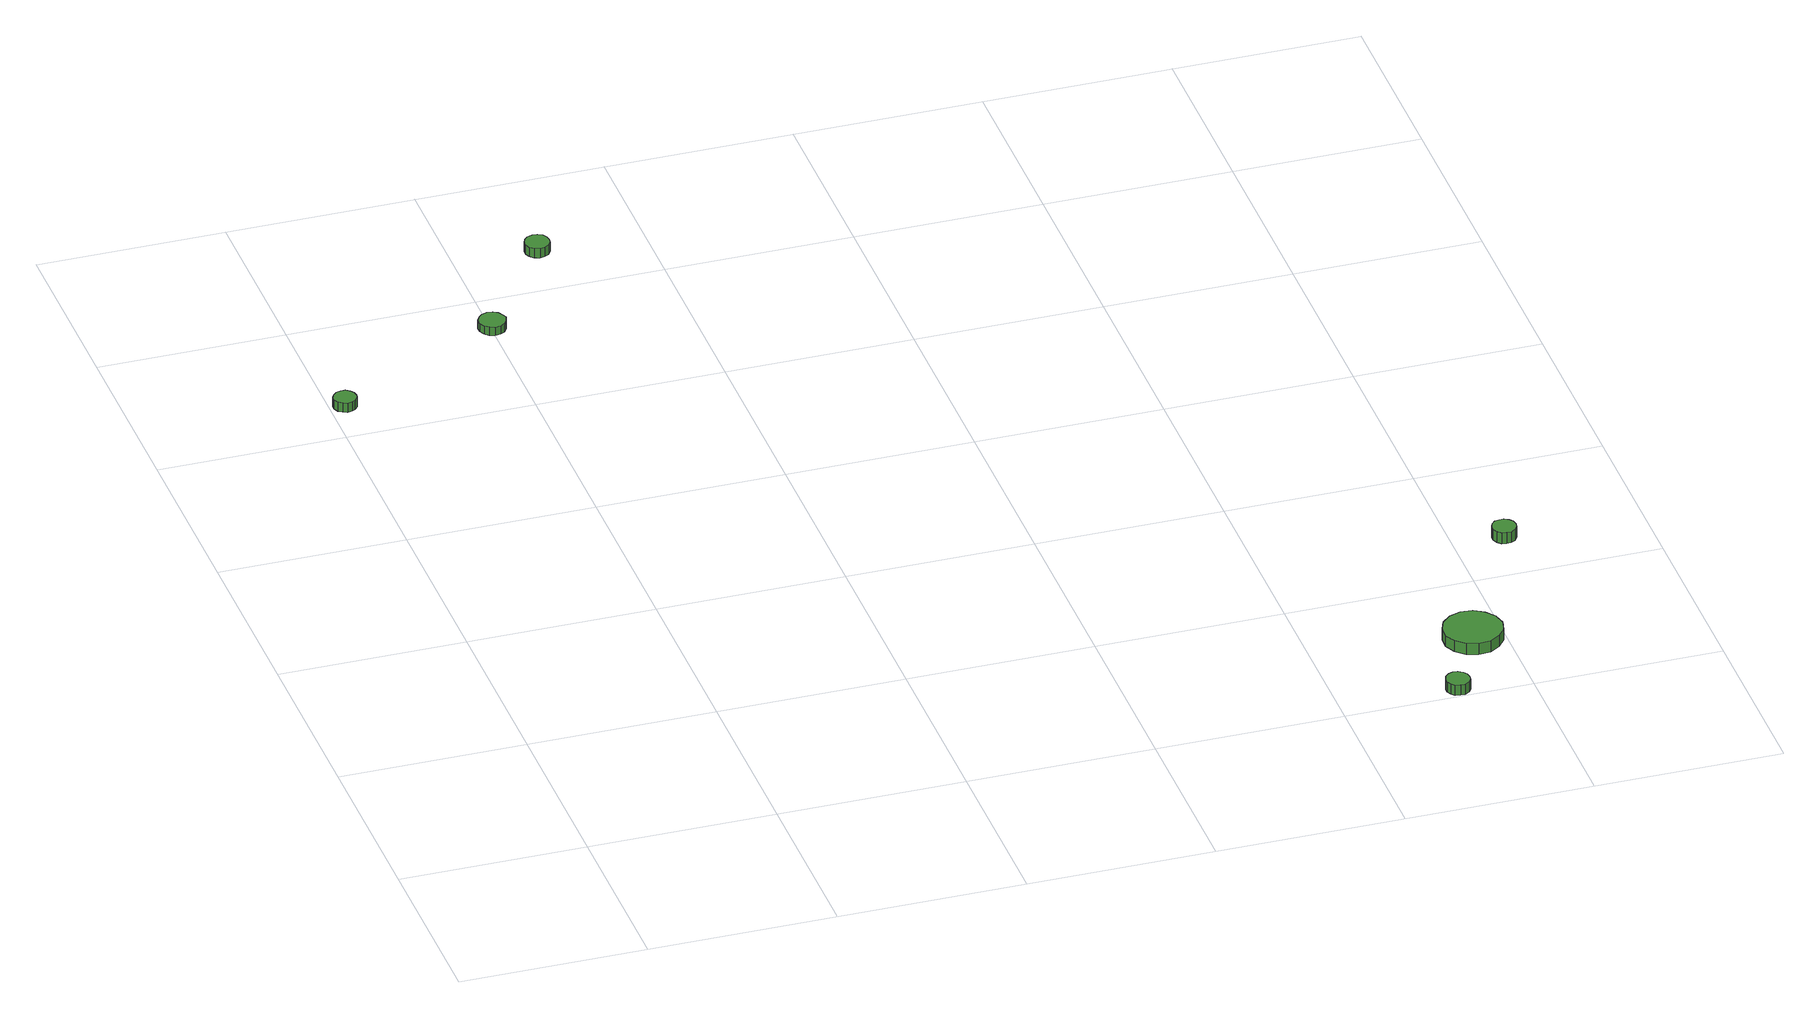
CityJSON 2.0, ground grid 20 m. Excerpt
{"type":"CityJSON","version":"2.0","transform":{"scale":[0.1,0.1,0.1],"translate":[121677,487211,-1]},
"CityObjects":{
"tree1":{"type":"SolitaryVegetationObject","attributes":{"function":"something"},"geometry":[{"type":"MultiSurface","lod":"1","boundaries":[[[0,1,2,3,4,5,6,7,8,9,10,11,12,13,14]],[[15,16,17,18,19,20,21,22,23,24,25,26,27,28,29]],[[0,29,28,1]],[[1,28,27,2]],[[2,27,26,3]],[[3,26,25,4]],[[4,25,24,5]],[[5,24,23,6]],[[6,23,22,7]],[[7,22,21,8]],[[8,21,20,9]],[[9,20,19,10]],[[10,19,18,11]],[[11,18,17,12]],[[12,17,16,13]],[[13,16,15,14]],[[14,15,29,0]]]}]},
"tree2":{"type":"SolitaryVegetationObject","attributes":{"function":"something"},"geometry":[{"type":"MultiSurface","lod":"1","boundaries":[[[30,31,32,33,34,35,36,37,38,39,40,41,42,43,44]],[[45,46,47,48,49,50,51,52,53,54,55,56,57,58,59]],[[30,59,58,31]],[[31,58,57,32]],[[32,57,56,33]],[[33,56,55,34]],[[34,55,54,35]],[[35,54,53,36]],[[36,53,52,37]],[[37,52,51,38]],[[38,51,50,39]],[[39,50,49,40]],[[40,49,48,41]],[[41,48,47,42]],[[42,47,46,43]],[[43,46,45,44]],[[44,45,59,30]]]}]},
"tree3":{"type":"SolitaryVegetationObject","attributes":{"function":"something"},"geometry":[{"type":"MultiSurface","lod":"1","boundaries":[[[60,61,62,63,64,65,66,67,68,69,70,71,72,73,74]],[[75,76,77,78,79,80,81,82,83,84,85,86,87,88,89]],[[60,89,88,61]],[[61,88,87,62]],[[62,87,86,63]],[[63,86,85,64]],[[64,85,84,65]],[[65,84,83,66]],[[66,83,82,67]],[[67,82,81,68]],[[68,81,80,69]],[[69,80,79,70]],[[70,79,78,71]],[[71,78,77,72]],[[72,77,76,73]],[[73,76,75,74]],[[74,75,89,60]]]}]},
"tree4":{"type":"SolitaryVegetationObject","attributes":{"function":"something"},"geometry":[{"type":"MultiSurface","lod":"1","boundaries":[[[90,91,92,93,94,95,96,97,98,99,100,101,102,103,104]],[[105,106,107,108,109,110,111,112,113,114,115,116,117,118,119]],[[90,119,118,91]],[[91,118,117,92]],[[92,117,116,93]],[[93,116,115,94]],[[94,115,114,95]],[[95,114,113,96]],[[96,113,112,97]],[[97,112,111,98]],[[98,111,110,99]],[[99,110,109,100]],[[100,109,108,101]],[[101,108,107,102]],[[102,107,106,103]],[[103,106,105,104]],[[104,105,119,90]]]}]},
"tree5":{"type":"SolitaryVegetationObject","attributes":{"function":"something"},"geometry":[{"type":"MultiSurface","lod":"1","boundaries":[[[120,121,122,123,124,125,126,127,128,129,130,131,132,133,134]],[[135,136,137,138,139,140,141,142,143,144,145,146,147,148,149]],[[120,149,148,121]],[[121,148,147,122]],[[122,147,146,123]],[[123,146,145,124]],[[124,145,144,125]],[[125,144,143,126]],[[126,143,142,127]],[[127,142,141,128]],[[128,141,140,129]],[[129,140,139,130]],[[130,139,138,131]],[[131,138,137,132]],[[132,137,136,133]],[[133,136,135,134]],[[134,135,149,120]]]}]},
"tree6":{"type":"SolitaryVegetationObject","attributes":{"function":"something"},"geometry":[{"type":"MultiSurface","lod":"1","boundaries":[[[150,151,152,153,154,155,156,157,158,159,160,161,162,163,164]],[[165,166,167,168,169,170,171,172,173,174,175,176,177,178,179]],[[150,179,178,151]],[[151,178,177,152]],[[152,177,176,153]],[[153,176,175,154]],[[154,175,174,155]],[[155,174,173,156]],[[156,173,172,157]],[[157,172,171,158]],[[158,171,170,159]],[[159,170,169,160]],[[160,169,168,161]],[[161,168,167,162]],[[162,167,166,163]],[[163,166,165,164]],[[164,165,179,150]]]}]}
},
"vertices":[
[28,854,17],[27,859,17],[24,863,17],[20,866,17],[15,866,17],[10,865,17],[6,861,17],[4,857,17],[4,852,17],[6,847,17],[10,844,17],[15,842,17],[20,843,17],[24,845,17],[27,849,17],[27,849,6],[24,845,6],[20,843,6],[15,842,6],[10,844,6],[6,847,6],[4,852,6],[4,857,6],[6,861,6],[10,865,6],[15,866,6],[20,866,6],[24,863,6],[27,859,6],[28,854,6],
[216,948,16],[214,953,16],[211,958,16],[206,961,16],[200,962,16],[194,960,16],[190,956,16],[187,951,16],[187,945,16],[190,939,16],[194,935,16],[200,933,16],[206,934,16],[211,937,16],[214,942,16],[214,942,6],[211,937,6],[206,934,6],[200,933,6],[194,935,6],[190,939,6],[187,945,6],[187,951,6],[190,956,6],[194,960,6],[200,962,6],[206,961,6],[211,958,6],[214,953,6],[216,948,6],
[301,1071,17],[300,1076,17],[297,1081,17],[292,1083,17],[287,1084,17],[281,1082,17],[277,1078,17],[275,1073,17],[275,1068,17],[277,1063,17],[281,1059,17],[287,1057,17],[292,1058,17],[297,1061,17],[300,1065,17],[300,1065,6],[297,1061,6],[292,1058,6],[287,1057,6],[281,1059,6],[277,1063,6],[275,1068,6],[275,1073,6],[277,1078,6],[281,1082,6],[287,1084,6],[292,1083,6],[297,1081,6],[300,1076,6],[301,1071,6],
[937,15,17],[936,20,17],[933,24,17],[928,27,17],[923,28,17],[918,26,17],[914,22,17],[912,17,17],[912,12,17],[914,7,17],[918,3,17],[923,2,17],[928,2,17],[933,5,17],[936,9,17],[936,9,5],[933,5,5],[928,2,5],[923,2,5],[918,3,5],[914,7,5],[912,12,5],[912,17,5],[914,22,5],[918,26,5],[923,28,5],[928,27,5],[933,24,5],[936,20,5],[937,15,5],
[998,98,19],[995,111,19],[987,121,19],[976,128,19],[963,129,19],[951,125,19],[941,116,19],[936,104,19],[936,91,19],[941,80,19],[951,71,19],[963,67,19],[976,68,19],[987,75,19],[995,85,19],[995,85,6],[987,75,6],[976,68,6],[963,67,6],[951,71,6],[941,80,6],[936,91,6],[936,104,6],[941,116,6],[951,125,6],[963,129,6],[976,128,6],[987,121,6],[995,111,6],[998,98,6],
[1066,266,20],[1065,272,20],[1062,276,20],[1057,279,20],[1052,279,20],[1047,278,20],[1043,274,20],[1041,269,20],[1041,264,20],[1043,259,20],[1047,255,20],[1052,254,20],[1057,254,20],[1062,257,20],[1065,261,20],[1065,261,7],[1062,257,7],[1057,254,7],[1052,254,7],[1047,255,7],[1043,259,7],[1041,264,7],[1041,269,7],[1043,274,7],[1047,278,7],[1052,279,7],[1057,279,7],[1062,276,7],[1065,272,7],[1066,266,7]
]}
